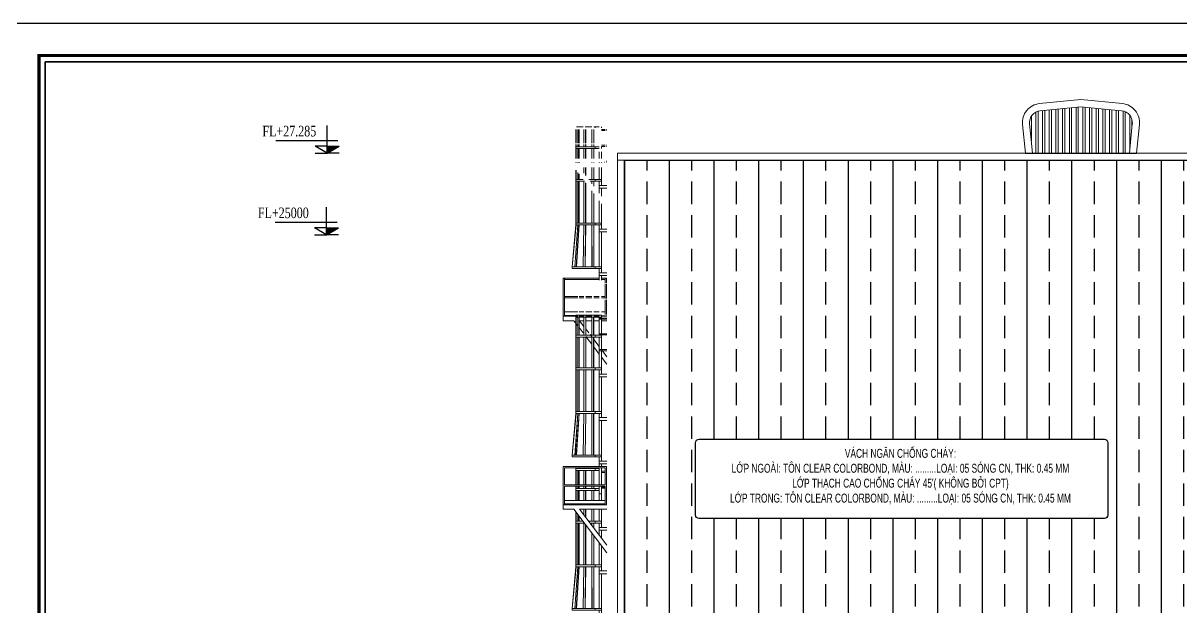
# Model space of a CAD drawing. Header units: inches. Extents: x 315041 to 662841, y -45540 to -35018.
# Drawn here: x 332585.6 to 332909.1, y -35795.4 to -35632.2 of the extents above; entities that cross this region are included whole.
import ezdxf

# ---------------------------------------------------------------- set-up
doc = ezdxf.new("R2010")
doc.units = ezdxf.units.IN
doc.header["$MEASUREMENT"] = 0
for name, color, linetype in [('2', 2, 'Continuous'), ('250', 250, 'Continuous'), ('3', 3, 'Continuous'), ('7', 7, 'Continuous'), ('AZNB-BN-TL-A- X- POWDER SECTION 1 2 3$0$TL-Roof', 60, 'Continuous'), ('BAO KHUNG', 31, 'Continuous'), ('ROOFING', 4, 'Continuous')]:
    doc.layers.add(name, color=color, linetype=linetype)
doc.layers.add('AZNB-BN-TL-A- X- POWDER SECTION 1 2 3$0$Q-SPCQ', color=91, linetype='Continuous', lineweight=9)
doc.styles.add('ST1H', font='vnshxh.shx', dxfattribs={"width": 0.7})
doc.styles.add('vntimeh.shx', font='vntimeh.shx', dxfattribs={"width": 0.8, "bigfont": 'bigfont.shx'})
pattern_1 = [(90, (355246.7234, -24133.3023), (-1.875, 0), []), (90, (355247.3484, -24132.6773), (-1.875, 0), [])]

# ---------------------------------------------------------------- blocks, each defined once
blk = doc.blocks.new('A$C75D82031')
at = {"layer": '2', "color": 157, "linetype": 'Continuous'}
blk.add_lwpolyline([(0, 420), (594, 420), (594, 0), (0, 0)], close=True, dxfattribs=at)
at = {"layer": '7', "color": 147, "linetype": 'Continuous'}
blk.add_lwpolyline([(12.33, 57.61), (581.67, 57.61), (581.67, 409.19), (12.33, 409.19)], close=True, dxfattribs=at)
at = {"layer": 'BAO KHUNG', "color": 167, "linetype": 'Continuous', "const_width": 0.871}
blk.add_lwpolyline([(10.59, 9.07), (583.41, 9.07), (583.41, 410.93), (10.59, 410.93)], close=True, dxfattribs=at)
blk = doc.blocks.new('AZNB-BN-TL-A- X- POWDER SECTION 1 2 3$0$Ladder-Precision_Ladders-Fixed_Ladder_With_Cage_and_Rest_Platform - Fixed Ladder With Cage_ Walk-Thru _ Rest Platform-3367828-Section 59')
at = {"layer": 'AZNB-BN-TL-A- X- POWDER SECTION 1 2 3$0$Q-SPCQ', "color": 8}
for p, q in [((107577, 18485), (107577, 18434)), ((107640, 18485), (107750, 18485)), ((107750, 18485), (108287, 18485)), ((107750, 18434), (107750, 18485)), ((108289, 18434), (108289, 18485)), ((107431, 18409), (107425, 18409)), ((107425, 18377), (107431, 18377)), ((107578, 18409), (107469, 18409)), ((107469, 18377), (107578, 18377)), ((107750, 18434), (107640, 18434)), ((107790, 18434), (107750, 18434)), ((107790, 18434), (107809, 18434)), ((107790, 18434), (107790, 18028)), ((107810, 18434), (107809, 18434)), ((107811, 18434), (107839, 18434)), ((107839, 18028), (107839, 18434)), ((108016, 18434), (107839, 18434)), ((107841, 18434), (107841, 18028)), ((107847, 18028), (107847, 18434)), ((108013, 18434), (108013, 18028)), ((108014, 18028), (108014, 18434)), ((108016, 18434), (108064, 18434)), ((108016, 18434), (108016, 18028)), ((108064, 18028), (108064, 18434)), ((108207, 18434), (108064, 18434)), ((108197, 18434), (108197, 18028)), ((108201, 18028), (108201, 18434)), ((108206, 18434), (108219, 18434)), ((108206, 18434), (108206, 18028)), ((108219, 18434), (108236, 18434)), ((108236, 18028), (108236, 18434)), ((108287, 18434), (108237, 18434)), ((108281, 18434), (108281, 18028)), ((108282, 18028), (108282, 18434)), ((108288, 18434), (108289, 18434)), ((108288, 18434), (108288, 18028)), ((108289, 18028), (108289, 18434)), ((107431, 17967), (107425, 17967)), ((107425, 17936), (107431, 17936)), ((107578, 17967), (107469, 17967)), ((107469, 17936), (107578, 17936)), ((107577, 17926), (107577, 17875)), ((107640, 17926), (107750, 17926)), ((107750, 17875), (107640, 17875)), ((107750, 17926), (107790, 17926)), ((107750, 17875), (107750, 17926)), ((107790, 17875), (107750, 17875)), ((107790, 17990), (107790, 17926)), ((107809, 17926), (107790, 17926)), ((107790, 17875), (107809, 17875)), ((107790, 17875), (107790, 17596)), ((107809, 17926), (107810, 17926)), ((107810, 17875), (107809, 17875)), ((107839, 17926), (107811, 17926)), ((107811, 17875), (107839, 17875)), ((107839, 17926), (107839, 17990)), ((107839, 17926), (108016, 17926)), ((107839, 17596), (107839, 17875)), ((108016, 17875), (107839, 17875)), ((107841, 17990), (107841, 17926)), ((107841, 17875), (107841, 17596)), ((107847, 17926), (107847, 17990)), ((107847, 17596), (107847, 17875)), ((108013, 17990), (108013, 17926)), ((108013, 17875), (108013, 17596)), ((108014, 17926), (108014, 17990)), ((108014, 17596), (108014, 17875)), ((108016, 17990), (108016, 17926)), ((108064, 17926), (108016, 17926)), ((108016, 17875), (108064, 17875)), ((108016, 17875), (108016, 17596)), ((108064, 17926), (108064, 17990)), ((108064, 17926), (108207, 17926)), ((108064, 17596), (108064, 17875)), ((108207, 17875), (108064, 17875)), ((108197, 17990), (108197, 17926)), ((108197, 17875), (108197, 17596)), ((108201, 17926), (108201, 17990)), ((108201, 17596), (108201, 17875)), ((108206, 17990), (108206, 17926)), ((108219, 17926), (108206, 17926)), ((108206, 17875), (108219, 17875)), ((108206, 17875), (108206, 17596)), ((108236, 17926), (108219, 17926)), ((108219, 17875), (108236, 17875)), ((108236, 17926), (108236, 17990)), ((108236, 17596), (108236, 17875)), ((108237, 17926), (108287, 17926)), ((108287, 17875), (108237, 17875)), ((108281, 17990), (108281, 17926)), ((108281, 17875), (108281, 17596)), ((108282, 17926), (108282, 17990)), ((108282, 17596), (108282, 17875)), ((108288, 17990), (108288, 17926)), ((108289, 17926), (108288, 17926)), ((108288, 17875), (108289, 17875)), ((108288, 17875), (108288, 17596)), ((108289, 17926), (108289, 17990)), ((108289, 17875), (108289, 17926)), ((108289, 17596), (108289, 17875)), ((107431, 17526), (107425, 17526)), ((107425, 17494), (107431, 17494)), ((107488, 17494), (107495, 17494)), ((107552, 17494), (107559, 17494)), ((107578, 17781), (107578, 17596)), ((107578, 17490), (107578, 17476)), ((107616, 17494), (107624, 17494)), ((107640, 17781), (107640, 17596)), ((107640, 17490), (107640, 17476)), ((107790, 17490), (107790, 17476)), ((107839, 17476), (107839, 17490)), ((107841, 17490), (107841, 17476)), ((107847, 17476), (107847, 17490)), ((108197, 17495), (108197, 17476)), ((108201, 17476), (108201, 17495)), ((108236, 17476), (108236, 17490)), ((108281, 17490), (108281, 17476)), ((108282, 17476), (108282, 17490)), ((108288, 17490), (108288, 17476)), ((108289, 17476), (108289, 17490)), ((107578, 17349), (107578, 17012)), ((107640, 17349), (107640, 17012)), ((107790, 17349), (107790, 17012)), ((107839, 17012), (107839, 17349)), ((107841, 17349), (107841, 17012)), ((107847, 17012), (107847, 17349)), ((108013, 17349), (108013, 17122)), ((108014, 17123), (108014, 17349)), ((108016, 17349), (108016, 17125)), ((108064, 17189), (108064, 17349)), ((108197, 17154), (108197, 17012)), ((108201, 17012), (108201, 17160)), ((108206, 17167), (108206, 17012)), ((108236, 17012), (108236, 17206)), ((108281, 17266), (108281, 17012)), ((108282, 17012), (108282, 17267)), ((108288, 17276), (108288, 17012)), ((108289, 17012), (108289, 17276)), ((107425, 16842), (107640, 16842)), ((107577, 17012), (107750, 17012)), ((107577, 17012), (107577, 16961)), ((107750, 16961), (107577, 16961)), ((107578, 16961), (107578, 16842)), ((107640, 16961), (107640, 16842)), ((107640, 16766), (107640, 16842)), ((107750, 17012), (107790, 17012)), ((107750, 17012), (107750, 16961)), ((107790, 16961), (107750, 16961)), ((107809, 17012), (107790, 17012)), ((107790, 16961), (107809, 16961)), ((107790, 16961), (107790, 16826)), ((107809, 17012), (107810, 17012)), ((107810, 16961), (107809, 16961)), ((107839, 17012), (107811, 17012)), ((107811, 16961), (107839, 16961)), ((107839, 17012), (107930, 17012)), ((107839, 16891), (107839, 16961)), ((107892, 16961), (107839, 16961)), ((107841, 16961), (107841, 16893)), ((107847, 16902), (107847, 16961)), ((108013, 16911), (108013, 15792)), ((108014, 15792), (108014, 16912)), ((108016, 16914), (108016, 15792)), ((108051, 16961), (108064, 16961)), ((108064, 15792), (108064, 16961)), ((108207, 16961), (108064, 16961)), ((108090, 17012), (108207, 17012)), ((108197, 16961), (108197, 15792)), ((108201, 15792), (108201, 16961)), ((108219, 17012), (108206, 17012)), ((108206, 16961), (108219, 16961)), ((108206, 16961), (108206, 15792)), ((108236, 17012), (108219, 17012)), ((108219, 16961), (108236, 16961)), ((108236, 15792), (108236, 16961)), ((108237, 17012), (108287, 17012)), ((108287, 16961), (108237, 16961)), ((108281, 16961), (108281, 15792)), ((108282, 15792), (108282, 16961)), ((108289, 17012), (108288, 17012)), ((108288, 16961), (108289, 16961)), ((108288, 16961), (108288, 15792)), ((108289, 16961), (108289, 17012)), ((108289, 15792), (108289, 16961)), ((107640, 16766), (107425, 16766)), ((107578, 16766), (107578, 16544)), ((107640, 16766), (107640, 16627)), ((107790, 16615), (107790, 15792)), ((107839, 15792), (107839, 16680)), ((107841, 16682), (107841, 15792)), ((107847, 15792), (107847, 16691)), ((107578, 16333), (107578, 15792)), ((107640, 16416), (107640, 15792)), ((107425, 15623), (107640, 15623)), ((107640, 15546), (107425, 15546)), ((107577, 15792), (107750, 15792)), ((107577, 15792), (107577, 15742)), ((107750, 15742), (107577, 15742)), ((107578, 15742), (107578, 15623)), ((107578, 15546), (107578, 14573)), ((107640, 15742), (107640, 15623)), ((107640, 15546), (107640, 15623)), ((107640, 15546), (107640, 14573)), ((107750, 15792), (107790, 15792)), ((107750, 15792), (107750, 15742)), ((107790, 15742), (107750, 15742)), ((107790, 15742), (107788, 14573)), ((107809, 15792), (107790, 15792)), ((107790, 15742), (107809, 15742)), ((107809, 15792), (107810, 15792)), ((107810, 15742), (107809, 15742)), ((107839, 15792), (107811, 15792)), ((107811, 15742), (107839, 15742)), ((107839, 15742), (107834, 14573)), ((107841, 15742), (107836, 14573)), ((107839, 15792), (108016, 15792)), ((108016, 15742), (107839, 15742)), ((107847, 15742), (107843, 14573)), ((108013, 15742), (108028, 14771)), ((108031, 14573), (108014, 15742)), ((108064, 15792), (108016, 15792)), ((108016, 15742), (108064, 15742)), ((108016, 15742), (108033, 14573)), ((108064, 15792), (108207, 15792)), ((108064, 15742), (108088, 14573)), ((108207, 15742), (108064, 15742)), ((108197, 15742), (108274, 14573)), ((108274, 14573), (108201, 15742)), ((108219, 15792), (108206, 15792)), ((108206, 15742), (108218, 15742)), ((108206, 15742), (108279, 14573)), ((108219, 15742), (108218, 15742)), ((108236, 15792), (108219, 15792)), ((108219, 15742), (108236, 15742)), ((108236, 15742), (108316, 14573)), ((108237, 15792), (108287, 15792)), ((108287, 15742), (108237, 15742)), ((108281, 15742), (108389, 14573)), ((108282, 15742), (108389, 14573)), ((108289, 15792), (108288, 15792)), ((108288, 15742), (108289, 15742)), ((108396, 14573), (108288, 15742)), ((108289, 15742), (108289, 15792)), ((108289, 15742), (108396, 14573)), ((107577, 14573), (107749, 14573)), ((107577, 14573), (107577, 14522)), ((107749, 14573), (107787, 14573)), ((107749, 14522), (107749, 14573)), ((107810, 14573), (107788, 14573)), ((107834, 14573), (107811, 14573)), ((107834, 14573), (108033, 14573)), ((108088, 14573), (108033, 14573)), ((108088, 14573), (108280, 14573)), ((108316, 14573), (108279, 14573)), ((108317, 14573), (108395, 14573)), ((108396, 14573), (108396, 14573)), ((108396, 14522), (108396, 14573)), ((107425, 14403), (107640, 14403)), ((107640, 14327), (107425, 14327)), ((107431, 14256), (107469, 14256)), ((107431, 14256), (107431, 14122)), ((107469, 14256), (107578, 14256)), ((107469, 14256), (107469, 14122)), ((107749, 14522), (107577, 14522)), ((107578, 14522), (107578, 14403)), ((107578, 14327), (107578, 14198)), ((107640, 14522), (107640, 14403)), ((107640, 14327), (107640, 14403)), ((107640, 14327), (107640, 14198)), ((107640, 14256), (108606, 14256)), ((108395, 14522), (107749, 14522)), ((108606, 14256), (108644, 14256)), ((108606, 14256), (108606, 13189)), ((108644, 14256), (108644, 13189)), ((107431, 14091), (107431, 13681)), ((107469, 14218), (107578, 14218)), ((107469, 14091), (107469, 13681)), ((107640, 14218), (108606, 14218)), ((107431, 13649), (107431, 13240)), ((107578, 13742), (107469, 13742)), ((107469, 13704), (107578, 13704)), ((107469, 13649), (107469, 13240)), ((107790, 13742), (107640, 13742)), ((107640, 13704), (107790, 13704)), ((108013, 13742), (107847, 13742)), ((107847, 13704), (108013, 13704)), ((108197, 13742), (108064, 13742)), ((108064, 13704), (108197, 13704)), ((108281, 13742), (108236, 13742)), ((108236, 13704), (108281, 13704)), ((108606, 13742), (108289, 13742)), ((108289, 13704), (108606, 13704)), ((107578, 13310), (107469, 13310)), ((107790, 13310), (107640, 13310)), ((108013, 13310), (107847, 13310)), ((108197, 13310), (108064, 13310)), ((108281, 13310), (108236, 13310)), ((108606, 13310), (108289, 13310)), ((107578, 13189), (107425, 13189)), ((107425, 13062), (107578, 13062)), ((107431, 13208), (107431, 13189)), ((107469, 13189), (107431, 13189)), ((107469, 13208), (107469, 13189)), ((107469, 13204), (107479, 13204)), ((107479, 13204), (107479, 13189)), ((107488, 13189), (107488, 13208)), ((107495, 13208), (107495, 13189)), ((107495, 13189), (107505, 13189)), ((107505, 13189), (107505, 13204)), ((107505, 13204), (107543, 13204)), ((107543, 13204), (107543, 13189)), ((107543, 13189), (107552, 13189)), ((107552, 13189), (107552, 13208)), ((107559, 13208), (107559, 13189)), ((107559, 13189), (107569, 13189)), ((107569, 13189), (107569, 13204)), ((107569, 13204), (107578, 13204)), ((107681, 13208), (107640, 13208)), ((107640, 13204), (107671, 13204)), ((107790, 13189), (107640, 13189)), ((107640, 13062), (107790, 13062)), ((107671, 13204), (107671, 13189)), ((107671, 13189), (107681, 13189)), ((107681, 13189), (107681, 13208)), ((107681, 13208), (107688, 13208)), ((107745, 13208), (107688, 13208)), ((107688, 13208), (107688, 13189)), ((107688, 13189), (107697, 13189)), ((107697, 13189), (107697, 13204)), ((107697, 13204), (107735, 13204)), ((107735, 13204), (107735, 13189)), ((107735, 13189), (107745, 13189)), ((107745, 13189), (107745, 13208)), ((107745, 13208), (107752, 13208)), ((107790, 13208), (107752, 13208)), ((107752, 13208), (107752, 13189)), ((107752, 13189), (107761, 13189)), ((107761, 13189), (107761, 13204)), ((107761, 13204), (107790, 13204)), ((107873, 13208), (107847, 13208)), ((107847, 13204), (107864, 13204)), ((108013, 13189), (107847, 13189)), ((107847, 13062), (108013, 13062)), ((107864, 13204), (107864, 13189)), ((107864, 13189), (107873, 13189)), ((107873, 13189), (107873, 13208)), ((107873, 13208), (107880, 13208)), ((107937, 13208), (107880, 13208)), ((107880, 13208), (107880, 13189)), ((107880, 13189), (107890, 13189)), ((107890, 13189), (107890, 13204)), ((107890, 13204), (107928, 13204)), ((107928, 13204), (107928, 13189)), ((107928, 13189), (107937, 13189)), ((107937, 13189), (107937, 13208)), ((107937, 13208), (107945, 13208)), ((108002, 13208), (107945, 13208)), ((107945, 13208), (107945, 13189)), ((107945, 13189), (107954, 13189)), ((107954, 13189), (107954, 13204)), ((107954, 13204), (107992, 13204)), ((107992, 13204), (107992, 13189)), ((107992, 13189), (108002, 13189)), ((108002, 13189), (108002, 13208)), ((108002, 13208), (108009, 13208)), ((108013, 13208), (108009, 13208)), ((108009, 13208), (108009, 13189)), ((108009, 13189), (108013, 13189)), ((108066, 13208), (108064, 13208)), ((108197, 13189), (108064, 13189)), ((108064, 13189), (108066, 13189)), ((108064, 13062), (108184, 13062)), ((108184, 13062), (108064, 12903)), ((108066, 13189), (108066, 13208)), ((108066, 13208), (108073, 13208)), ((108130, 13208), (108073, 13208)), ((108073, 13208), (108073, 13189)), ((108073, 13189), (108082, 13189)), ((108082, 13189), (108082, 13204)), ((108082, 13204), (108121, 13204)), ((108121, 13204), (108121, 13189)), ((108121, 13189), (108130, 13189)), ((108130, 13189), (108130, 13208)), ((108130, 13208), (108137, 13208)), ((108194, 13208), (108137, 13208)), ((108137, 13208), (108137, 13189)), ((108137, 13189), (108147, 13189)), ((108147, 13189), (108147, 13204)), ((108147, 13204), (108185, 13204)), ((108185, 13204), (108185, 13189)), ((108185, 13189), (108194, 13189)), ((108194, 13189), (108194, 13208)), ((108194, 13208), (108197, 13208)), ((108259, 13208), (108236, 13208)), ((108236, 13204), (108249, 13204)), ((108281, 13189), (108236, 13189)), ((108236, 12919), (108281, 12979)), ((108249, 13204), (108249, 13189)), ((108249, 13189), (108259, 13189)), ((108259, 13189), (108259, 13208)), ((108259, 13208), (108266, 13208)), ((108281, 13208), (108266, 13208)), ((108266, 13208), (108266, 13189)), ((108266, 13189), (108275, 13189)), ((108275, 13189), (108275, 13204)), ((108275, 13204), (108281, 13204)), ((108323, 13208), (108289, 13208)), ((108289, 13204), (108313, 13204)), ((108644, 13189), (108289, 13189)), ((108289, 12990), (108343, 13062)), ((108313, 13204), (108313, 13189)), ((108313, 13189), (108323, 13189)), ((108323, 13189), (108323, 13208)), ((108323, 13208), (108330, 13208)), ((108387, 13208), (108330, 13208)), ((108330, 13208), (108330, 13189)), ((108330, 13189), (108339, 13189)), ((108339, 13189), (108339, 13204)), ((108339, 13204), (108377, 13204)), ((108343, 13062), (108644, 13062)), ((108377, 13204), (108377, 13189)), ((108377, 13189), (108387, 13189)), ((108387, 13189), (108387, 13208)), ((108387, 13208), (108394, 13208)), ((108451, 13208), (108394, 13208)), ((108394, 13208), (108394, 13189)), ((108394, 13189), (108403, 13189)), ((108403, 13189), (108403, 13204)), ((108403, 13204), (108442, 13204)), ((108442, 13204), (108442, 13189)), ((108442, 13189), (108451, 13189)), ((108451, 13189), (108451, 13208)), ((108451, 13208), (108458, 13208)), ((108515, 13208), (108458, 13208)), ((108458, 13208), (108458, 13189)), ((108458, 13189), (108468, 13189)), ((108468, 13189), (108468, 13204)), ((108468, 13204), (108506, 13204)), ((108506, 13204), (108506, 13189)), ((108506, 13189), (108515, 13189)), ((108515, 13189), (108515, 13208)), ((108515, 13208), (108522, 13208)), ((108580, 13208), (108522, 13208)), ((108522, 13208), (108522, 13189)), ((108522, 13189), (108532, 13189)), ((108532, 13189), (108532, 13204)), ((108532, 13204), (108570, 13204)), ((108570, 13204), (108570, 13189)), ((108570, 13189), (108580, 13189)), ((108580, 13189), (108580, 13208)), ((108580, 13208), (108587, 13208)), ((108606, 13208), (108587, 13208)), ((108587, 13208), (108587, 13189)), ((108596, 13189), (108596, 13204)), ((108596, 13204), (108606, 13204)), ((108644, 13189), (108606, 13189)), ((108644, 13062), (108644, 13189)), ((107892, 12674), (107847, 12615)), ((107847, 12404), (108013, 12624)), ((108013, 12835), (107930, 12725)), ((108089, 12725), (108197, 12868)), ((107790, 12540), (107640, 12341)), ((107640, 12130), (107790, 12329)), ((107578, 12258), (107425, 12054)), ((107425, 11843), (107578, 12047))]:
    blk.add_line(p, q, dxfattribs=at)
blk = doc.blocks.new('AZNB-BN-TL-A- X- POWDER SECTION 1 2 3$0$Ladder-Precision_Ladders-Fixed_Ladder_With_Cage_and_Rest_Platform - Fixed Ladder With Cage_ Walk-Thru _ Rest Platform-3366971-Section 59')
at = {"layer": 'AZNB-BN-TL-A- X- POWDER SECTION 1 2 3$0$Q-SPCQ', "color": 8}
for p, q in [((107640, 14122), (107425, 14122)), ((107425, 14091), (107640, 14091)), ((107577, 14198), (107750, 14198)), ((107577, 14148), (107577, 14198)), ((107750, 14148), (107577, 14148)), ((107578, 14122), (107578, 14148)), ((107578, 13681), (107578, 14091)), ((107640, 14122), (107640, 14148)), ((107640, 14091), (107640, 14122)), ((107640, 13681), (107640, 14091)), ((107750, 14198), (108287, 14198)), ((107750, 14148), (107750, 14198)), ((107796, 14148), (107750, 14148)), ((107790, 13640), (107790, 14148)), ((107792, 14148), (107792, 13640)), ((107797, 14148), (107808, 14148)), ((107797, 14148), (107797, 13640)), ((107813, 14148), (107808, 14148)), ((107813, 14148), (107846, 14148)), ((107846, 13640), (107846, 14148)), ((108016, 14148), (107846, 14148)), ((107847, 14148), (107847, 13640)), ((108013, 13640), (108013, 14148)), ((108015, 14148), (108064, 14148)), ((108015, 14148), (108015, 13640)), ((108064, 14148), (108064, 13640)), ((108064, 13640), (108064, 14148)), ((108202, 14148), (108064, 14148)), ((108197, 13640), (108197, 14148)), ((108201, 14148), (108202, 14148)), ((108202, 14148), (108218, 14148)), ((108202, 14148), (108202, 13640)), ((108219, 14148), (108218, 14148)), ((108219, 14148), (108232, 14148)), ((108232, 13640), (108232, 14148)), ((108287, 14148), (108233, 14148)), ((108236, 14148), (108236, 13640)), ((108281, 13640), (108281, 14148)), ((108287, 14148), (108289, 14148)), ((108287, 14148), (108287, 13640)), ((108289, 14148), (108289, 14198)), ((108289, 13640), (108289, 14148)), ((107640, 13681), (107425, 13681)), ((107425, 13649), (107640, 13649)), ((107577, 13640), (107750, 13640)), ((107577, 13589), (107577, 13640)), ((107750, 13589), (107577, 13589)), ((107578, 13640), (107578, 13649)), ((107578, 13240), (107578, 13589)), ((107640, 13649), (107640, 13681)), ((107640, 13640), (107640, 13649)), ((107640, 13240), (107640, 13589)), ((107750, 13640), (107796, 13640)), ((107750, 13589), (107750, 13640)), ((107796, 13589), (107750, 13589)), ((107790, 12725), (107790, 13589)), ((107792, 13589), (107792, 12725)), ((107808, 13640), (107797, 13640)), ((107797, 13589), (107808, 13589)), ((107797, 13589), (107797, 12725)), ((107808, 13640), (107813, 13640)), ((107813, 13589), (107808, 13589)), ((107846, 13640), (107813, 13640)), ((107813, 13589), (107846, 13589)), ((107846, 13640), (108016, 13640)), ((107846, 12725), (107846, 13589)), ((108016, 13589), (107846, 13589)), ((107847, 13589), (107847, 12725)), ((108013, 12725), (108013, 13589)), ((108064, 13640), (108015, 13640)), ((108015, 13589), (108064, 13589)), ((108015, 13589), (108015, 12725)), ((108064, 13640), (108202, 13640)), ((108064, 13589), (108064, 12725)), ((108064, 12725), (108064, 13589)), ((108202, 13589), (108064, 13589)), ((108197, 12725), (108197, 13589)), ((108202, 13640), (108201, 13640)), ((108201, 13589), (108202, 13589)), ((108218, 13640), (108202, 13640)), ((108202, 13589), (108218, 13589)), ((108202, 13589), (108202, 12725)), ((108218, 13640), (108219, 13640)), ((108219, 13589), (108218, 13589)), ((108232, 13640), (108219, 13640)), ((108219, 13589), (108232, 13589)), ((108232, 12725), (108232, 13589)), ((108233, 13640), (108287, 13640)), ((108287, 13589), (108233, 13589)), ((108236, 13589), (108236, 12725)), ((108281, 12725), (108281, 13589)), ((108289, 13640), (108287, 13640)), ((108287, 13589), (108289, 13589)), ((108287, 13589), (108287, 12725)), ((108289, 13589), (108289, 13640)), ((108289, 12725), (108289, 13589)), ((107640, 13240), (107425, 13240)), ((107425, 13208), (107640, 13208)), ((107578, 12725), (107578, 13208)), ((107640, 13208), (107640, 13240)), ((107640, 12725), (107640, 13208)), ((107577, 12725), (107750, 12725)), ((107577, 12674), (107577, 12725)), ((107750, 12674), (107577, 12674)), ((107578, 12555), (107578, 12674)), ((107640, 12555), (107640, 12674)), ((107750, 12725), (107796, 12725)), ((107750, 12674), (107750, 12725)), ((107796, 12674), (107750, 12674)), ((107790, 11506), (107790, 12674)), ((107792, 12674), (107792, 11506)), ((107808, 12725), (107797, 12725)), ((107797, 12674), (107808, 12674)), ((107797, 12674), (107797, 11506)), ((107808, 12725), (107813, 12725)), ((107813, 12674), (107808, 12674)), ((107846, 12725), (107813, 12725)), ((107813, 12674), (107846, 12674)), ((107846, 12725), (108016, 12725)), ((107846, 11506), (107846, 12674)), ((108016, 12674), (107846, 12674)), ((107847, 12674), (107847, 11506)), ((108013, 11506), (108013, 12674)), ((108064, 12725), (108015, 12725)), ((108015, 12674), (108064, 12674)), ((108015, 12674), (108015, 11506)), ((108064, 12725), (108202, 12725)), ((108064, 12674), (108064, 11506)), ((108064, 11506), (108064, 12674)), ((108202, 12674), (108064, 12674)), ((108197, 11506), (108197, 12674)), ((108202, 12725), (108201, 12725)), ((108201, 12674), (108202, 12674)), ((108218, 12725), (108202, 12725)), ((108202, 12674), (108218, 12674)), ((108202, 12674), (108202, 11506)), ((108218, 12725), (108219, 12725)), ((108219, 12674), (108218, 12674)), ((108232, 12725), (108219, 12725)), ((108219, 12674), (108232, 12674)), ((108232, 11506), (108232, 12674)), ((108233, 12725), (108287, 12725)), ((108287, 12674), (108233, 12674)), ((108236, 12674), (108236, 11506)), ((108281, 11506), (108281, 12674)), ((108289, 12725), (108287, 12725)), ((108287, 12674), (108289, 12674)), ((108287, 12674), (108287, 11506)), ((108289, 12674), (108289, 12725)), ((108289, 11506), (108289, 12674)), ((107425, 12555), (107640, 12555)), ((107640, 12479), (107425, 12479)), ((107578, 11506), (107578, 12479)), ((107640, 12479), (107640, 12555)), ((107640, 11506), (107640, 12479)), ((107425, 11336), (107640, 11336)), ((107577, 11506), (107750, 11506)), ((107577, 11455), (107577, 11506)), ((107750, 11455), (107577, 11455)), ((107578, 11336), (107578, 11455)), ((107640, 11336), (107640, 11455)), ((107640, 11260), (107640, 11336)), ((107750, 11506), (107796, 11506)), ((107750, 11455), (107750, 11506)), ((107796, 11455), (107750, 11455)), ((107788, 10287), (107790, 11455)), ((107792, 11455), (107790, 10287)), ((107794, 10287), (107797, 11455)), ((107808, 11506), (107797, 11506)), ((107797, 11455), (107804, 11455)), ((107813, 11455), (107804, 11455)), ((107808, 11506), (107813, 11506)), ((107846, 11506), (107813, 11506)), ((107813, 11455), (107846, 11455)), ((107841, 10287), (107846, 11455)), ((107843, 10287), (107847, 11455)), ((107846, 11506), (108016, 11506)), ((108016, 11455), (107846, 11455)), ((108031, 10287), (108013, 11455)), ((108064, 11506), (108015, 11506)), ((108034, 10287), (108015, 11455)), ((108015, 11455), (108064, 11455)), ((108064, 11506), (108202, 11506)), ((108088, 10287), (108064, 11455)), ((108064, 11455), (108087, 10287)), ((108202, 11455), (108064, 11455)), ((108274, 10287), (108197, 11455)), ((108202, 11506), (108201, 11506)), ((108201, 11455), (108202, 11455)), ((108218, 11506), (108202, 11506)), ((108202, 11455), (108218, 11455)), ((108279, 10287), (108202, 11455)), ((108218, 11506), (108219, 11506)), ((108219, 11455), (108218, 11455)), ((108232, 11506), (108219, 11506)), ((108219, 11455), (108232, 11455)), ((108232, 11455), (108313, 10287)), ((108233, 11506), (108287, 11506)), ((108287, 11455), (108233, 11455)), ((108316, 10287), (108236, 11455)), ((108389, 10287), (108281, 11455)), ((108289, 11506), (108287, 11506)), ((108287, 11455), (108289, 11455)), ((108395, 10287), (108287, 11455)), ((108289, 11455), (108289, 11506)), ((108289, 11455), (108396, 10287)), ((107640, 11260), (107425, 11260)), ((107578, 10287), (107578, 11260)), ((107640, 10287), (107640, 11260)), ((108029, 10433), (108031, 10287)), ((107425, 10117), (107640, 10117)), ((107640, 10041), (107425, 10041)), ((107577, 10287), (107749, 10287)), ((107577, 10236), (107577, 10287)), ((107749, 10236), (107577, 10236)), ((107578, 10117), (107578, 10236)), ((107578, 9970), (107578, 10041)), ((107640, 10117), (107640, 10236)), ((107640, 10041), (107640, 10117)), ((107640, 9970), (107640, 10041)), ((107749, 10287), (107794, 10287)), ((107749, 10236), (107749, 10287)), ((108395, 10236), (107749, 10236)), ((107807, 10287), (107794, 10287)), ((107807, 10287), (107812, 10287)), ((107841, 10287), (107812, 10287)), ((107840, 10287), (108034, 10287)), ((108087, 10287), (108034, 10287)), ((108087, 10287), (108280, 10287)), ((108313, 10287), (108279, 10287)), ((108314, 10287), (108395, 10287)), ((108396, 10287), (108395, 10287)), ((108396, 10236), (108396, 10287)), ((107431, 9970), (108644, 9970)), ((107431, 9970), (107431, 8903)), ((107469, 9932), (108606, 9932)), ((107469, 9456), (107469, 9932)), ((107578, 9456), (107578, 9932)), ((107640, 9456), (107640, 9932)), ((108606, 9456), (108606, 9932)), ((108644, 9970), (108644, 8903)), ((108606, 9456), (107469, 9456)), ((107469, 9417), (108606, 9417)), ((107469, 8903), (107469, 9417)), ((107578, 9208), (107578, 9417)), ((107640, 9208), (107640, 9417)), ((108606, 8903), (108606, 9417)), ((107640, 9208), (107578, 9208)), ((108644, 8903), (107425, 8903)), ((107425, 8776), (108184, 8776)), ((108184, 8776), (107425, 7768)), ((107425, 7557), (108343, 8776)), ((107469, 8903), (107431, 8903)), ((108606, 9024), (107469, 9024)), ((107469, 8922), (107495, 8922)), ((107469, 8917), (107479, 8917)), ((107479, 8917), (107479, 8903)), ((107488, 8903), (107488, 8922)), ((107552, 8922), (107495, 8922)), ((107495, 8922), (107495, 8903)), ((107495, 8903), (107505, 8903)), ((107505, 8903), (107505, 8917)), ((107505, 8917), (107543, 8917)), ((107543, 8917), (107543, 8903)), ((107543, 8903), (107552, 8903)), ((107552, 8903), (107552, 8922)), ((107552, 8922), (107559, 8922)), ((107616, 8922), (107559, 8922)), ((107559, 8922), (107559, 8903)), ((107559, 8903), (107569, 8903)), ((107569, 8903), (107569, 8917)), ((107569, 8917), (107607, 8917)), ((107607, 8917), (107607, 8903)), ((107607, 8903), (107616, 8903)), ((107616, 8903), (107616, 8922)), ((107616, 8922), (107624, 8922)), ((107681, 8922), (107624, 8922)), ((107624, 8922), (107624, 8903)), ((107624, 8903), (107633, 8903)), ((107633, 8903), (107633, 8917)), ((107633, 8917), (107671, 8917)), ((107671, 8917), (107671, 8903)), ((107671, 8903), (107681, 8903)), ((107681, 8903), (107681, 8922)), ((107681, 8922), (107688, 8922)), ((107745, 8922), (107688, 8922)), ((107688, 8922), (107688, 8903)), ((107688, 8903), (107697, 8903)), ((107697, 8903), (107697, 8917)), ((107697, 8917), (107735, 8917)), ((107735, 8917), (107735, 8903)), ((107735, 8903), (107745, 8903)), ((107745, 8903), (107745, 8922)), ((107745, 8922), (107752, 8922)), ((107809, 8922), (107752, 8922)), ((107752, 8922), (107752, 8903)), ((107752, 8903), (107761, 8903)), ((107761, 8903), (107761, 8917)), ((107761, 8917), (107800, 8917)), ((107800, 8917), (107800, 8903)), ((107800, 8903), (107809, 8903)), ((107809, 8903), (107809, 8922)), ((107809, 8922), (107816, 8922)), ((107873, 8922), (107816, 8922)), ((107816, 8922), (107816, 8903)), ((107816, 8903), (107826, 8903)), ((107826, 8903), (107826, 8917)), ((107826, 8917), (107864, 8917)), ((107864, 8917), (107864, 8903)), ((107864, 8903), (107873, 8903)), ((107873, 8903), (107873, 8922)), ((107873, 8922), (107880, 8922)), ((107937, 8922), (107880, 8922)), ((107880, 8922), (107880, 8903)), ((107880, 8903), (107890, 8903)), ((107890, 8903), (107890, 8917)), ((107890, 8917), (107928, 8917)), ((107928, 8917), (107928, 8903)), ((107928, 8903), (107937, 8903)), ((107937, 8903), (107937, 8922)), ((107937, 8922), (107945, 8922)), ((108002, 8922), (107945, 8922)), ((107945, 8922), (107945, 8903)), ((107945, 8903), (107954, 8903)), ((107954, 8903), (107954, 8917)), ((107954, 8917), (107992, 8917)), ((107992, 8917), (107992, 8903)), ((107992, 8903), (108002, 8903)), ((108002, 8903), (108002, 8922)), ((108002, 8922), (108009, 8922)), ((108066, 8922), (108009, 8922)), ((108009, 8922), (108009, 8903)), ((108009, 8903), (108018, 8903)), ((108018, 8903), (108018, 8917)), ((108018, 8917), (108056, 8917)), ((108056, 8917), (108056, 8903)), ((108056, 8903), (108066, 8903)), ((108066, 8903), (108066, 8922)), ((108066, 8922), (108073, 8922)), ((108130, 8922), (108073, 8922)), ((108073, 8922), (108073, 8903)), ((108073, 8903), (108082, 8903)), ((108082, 8903), (108082, 8917)), ((108082, 8917), (108121, 8917)), ((108121, 8917), (108121, 8903)), ((108121, 8903), (108130, 8903)), ((108130, 8903), (108130, 8922)), ((108130, 8922), (108137, 8922)), ((108194, 8922), (108137, 8922)), ((108137, 8922), (108137, 8903)), ((108137, 8903), (108147, 8903)), ((108147, 8903), (108147, 8917)), ((108147, 8917), (108185, 8917)), ((108185, 8917), (108185, 8903)), ((108185, 8903), (108194, 8903)), ((108194, 8903), (108194, 8922)), ((108194, 8922), (108201, 8922)), ((108259, 8922), (108201, 8922)), ((108201, 8922), (108201, 8903)), ((108201, 8903), (108211, 8903)), ((108211, 8903), (108211, 8917)), ((108211, 8917), (108249, 8917)), ((108249, 8917), (108249, 8903)), ((108249, 8903), (108259, 8903)), ((108259, 8903), (108259, 8922)), ((108259, 8922), (108266, 8922)), ((108323, 8922), (108266, 8922)), ((108266, 8922), (108266, 8903)), ((108266, 8903), (108275, 8903)), ((108275, 8903), (108275, 8917)), ((108275, 8917), (108313, 8917)), ((108313, 8917), (108313, 8903)), ((108313, 8903), (108323, 8903)), ((108323, 8903), (108323, 8922)), ((108323, 8922), (108330, 8922)), ((108387, 8922), (108330, 8922)), ((108330, 8922), (108330, 8903)), ((108330, 8903), (108339, 8903)), ((108339, 8903), (108339, 8917)), ((108339, 8917), (108377, 8917)), ((108343, 8776), (108644, 8776)), ((108377, 8917), (108377, 8903)), ((108377, 8903), (108387, 8903)), ((108387, 8903), (108387, 8922)), ((108387, 8922), (108394, 8922)), ((108451, 8922), (108394, 8922)), ((108394, 8922), (108394, 8903)), ((108394, 8903), (108403, 8903)), ((108403, 8903), (108403, 8917)), ((108403, 8917), (108442, 8917)), ((108442, 8917), (108442, 8903)), ((108442, 8903), (108451, 8903)), ((108451, 8903), (108451, 8922)), ((108451, 8922), (108458, 8922)), ((108515, 8922), (108458, 8922)), ((108458, 8922), (108458, 8903)), ((108458, 8903), (108468, 8903)), ((108468, 8903), (108468, 8917)), ((108468, 8917), (108506, 8917)), ((108506, 8917), (108506, 8903)), ((108506, 8903), (108515, 8903)), ((108515, 8903), (108515, 8922)), ((108515, 8922), (108522, 8922)), ((108580, 8922), (108522, 8922)), ((108522, 8922), (108522, 8903)), ((108522, 8903), (108532, 8903)), ((108532, 8903), (108532, 8917)), ((108532, 8917), (108570, 8917)), ((108570, 8917), (108570, 8903)), ((108570, 8903), (108580, 8903)), ((108580, 8903), (108580, 8922)), ((108580, 8922), (108606, 8922)), ((108587, 8922), (108587, 8903)), ((108596, 8903), (108596, 8917)), ((108596, 8917), (108606, 8917)), ((108644, 8903), (108606, 8903)), ((108644, 8776), (108644, 8903))]:
    blk.add_line(p, q, dxfattribs=at)
blk = doc.blocks.new('AZNB-BN-TL-A- X- POWDER SECTION 1 2 3$0$Ladder-Precision_Ladders-Fixed_Ladder_With_Cage_and_Rest_Platform - Fixed Ladder With Cage_ Walk-Thru _ Rest Platform-V5-Section 59')
at = {"layer": 'AZNB-BN-TL-A- X- POWDER SECTION 1 2 3$0$Q-SPCQ', "color": 8}
for p, q in [((107431, 26981), (107425, 26981)), ((107425, 26950), (107431, 26950)), ((107578, 26981), (107469, 26981)), ((107469, 26950), (107578, 26950)), ((107577, 27058), (107577, 27032)), ((107640, 27058), (107750, 27058)), ((107750, 27058), (107788, 27058)), ((107750, 27032), (107750, 27058)), ((107790, 26981), (107790, 26601)), ((107839, 26601), (107839, 26981)), ((107841, 26981), (107841, 26601)), ((107842, 27058), (108031, 27058)), ((107847, 26601), (107847, 26981)), ((108013, 26981), (108013, 26601)), ((108014, 26601), (108014, 26981)), ((108016, 26981), (108016, 26601)), ((108064, 26601), (108064, 26981)), ((108088, 27058), (108273, 27058)), ((108197, 26981), (108197, 26601)), ((108201, 26601), (108201, 26981)), ((108206, 26981), (108206, 26601)), ((108236, 26601), (108236, 26981)), ((108281, 26981), (108281, 26601)), ((108282, 26601), (108282, 26981)), ((108288, 26981), (108288, 26601)), ((108289, 26601), (108289, 26981)), ((107431, 26540), (107425, 26540)), ((107578, 26540), (107469, 26540)), ((107790, 26563), (107790, 26499)), ((107839, 26499), (107839, 26563)), ((107841, 26563), (107841, 26499)), ((107847, 26499), (107847, 26563)), ((108013, 26563), (108013, 26499)), ((108014, 26499), (108014, 26563)), ((108016, 26563), (108016, 26499)), ((108064, 26499), (108064, 26563)), ((108197, 26563), (108197, 26499)), ((108201, 26499), (108201, 26563)), ((108206, 26563), (108206, 26499)), ((108236, 26499), (108236, 26563)), ((108281, 26563), (108281, 26499)), ((108282, 26499), (108282, 26563)), ((108288, 26563), (108288, 26499)), ((108289, 26499), (108289, 26563)), ((107425, 26508), (107431, 26508)), ((107469, 26508), (107578, 26508)), ((107577, 26499), (107577, 26448)), ((107578, 26353), (107578, 26169)), ((107640, 26499), (107750, 26499)), ((107750, 26448), (107640, 26448)), ((107640, 26353), (107640, 26169)), ((107750, 26499), (107790, 26499)), ((107750, 26448), (107750, 26499)), ((107790, 26448), (107750, 26448)), ((107809, 26499), (107790, 26499)), ((107790, 26448), (107809, 26448)), ((107790, 26448), (107790, 26169)), ((107809, 26499), (107810, 26499)), ((107810, 26448), (107809, 26448)), ((107839, 26499), (107811, 26499)), ((107811, 26448), (107839, 26448)), ((107839, 26499), (108016, 26499)), ((107839, 26169), (107839, 26448)), ((108016, 26448), (107839, 26448)), ((107841, 26448), (107841, 26169)), ((107847, 26169), (107847, 26448)), ((108013, 26448), (108013, 26169)), ((108014, 26169), (108014, 26448)), ((108064, 26499), (108016, 26499)), ((108016, 26448), (108064, 26448)), ((108016, 26448), (108016, 26169)), ((108064, 26499), (108207, 26499)), ((108064, 26169), (108064, 26448)), ((108207, 26448), (108064, 26448)), ((108197, 26448), (108197, 26169)), ((108201, 26169), (108201, 26448)), ((108219, 26499), (108206, 26499)), ((108206, 26448), (108219, 26448)), ((108206, 26448), (108206, 26169)), ((108236, 26499), (108219, 26499)), ((108219, 26448), (108236, 26448)), ((108236, 26169), (108236, 26448)), ((108237, 26499), (108287, 26499)), ((108287, 26448), (108237, 26448)), ((108281, 26448), (108281, 26169)), ((108282, 26169), (108282, 26448)), ((108289, 26499), (108288, 26499)), ((108288, 26448), (108289, 26448)), ((108288, 26448), (108288, 26169)), ((108289, 26448), (108289, 26499)), ((108289, 26169), (108289, 26448)), ((107431, 26099), (107425, 26099)), ((107425, 26067), (107431, 26067)), ((107488, 26067), (107495, 26067)), ((107552, 26067), (107559, 26067)), ((107578, 26063), (107578, 26048)), ((107578, 25921), (107578, 25584)), ((107616, 26067), (107624, 26067)), ((107640, 26063), (107640, 26048)), ((107640, 25921), (107640, 25584)), ((107790, 26063), (107790, 26048)), ((107790, 25921), (107790, 25584)), ((107839, 26048), (107839, 26063)), ((107839, 25584), (107839, 25921)), ((107841, 26063), (107841, 26048)), ((107841, 25921), (107841, 25584)), ((107847, 26048), (107847, 26063)), ((107847, 25584), (107847, 25921)), ((108013, 25921), (108013, 25694)), ((108014, 25695), (108014, 25921)), ((108016, 25921), (108016, 25698)), ((108064, 25762), (108064, 25921)), ((108197, 26066), (108197, 26048)), ((108201, 26048), (108201, 26066)), ((108236, 26048), (108236, 26063)), ((108281, 26063), (108281, 26048)), ((108282, 26048), (108282, 26063)), ((108288, 26063), (108288, 26048)), ((108289, 26048), (108289, 26063)), ((107577, 25584), (107750, 25584)), ((107577, 25584), (107577, 25534)), ((107750, 25584), (107790, 25584)), ((107750, 25584), (107750, 25534)), ((107809, 25584), (107790, 25584)), ((107809, 25584), (107810, 25584)), ((107839, 25584), (107811, 25584)), ((107839, 25584), (107930, 25584)), ((108090, 25584), (108207, 25584)), ((108197, 25727), (108197, 25584)), ((108201, 25584), (108201, 25733)), ((108206, 25740), (108206, 25584)), ((108219, 25584), (108206, 25584)), ((108236, 25584), (108219, 25584)), ((108236, 25584), (108236, 25779)), ((108237, 25584), (108287, 25584)), ((108281, 25839), (108281, 25584)), ((108282, 25584), (108282, 25840)), ((108288, 25848), (108288, 25584)), ((108289, 25584), (108288, 25584)), ((108289, 25584), (108289, 25849)), ((108289, 25534), (108289, 25584)), ((107425, 25415), (107640, 25415)), ((107640, 25338), (107425, 25338)), ((107750, 25534), (107577, 25534)), ((107578, 25534), (107578, 25415)), ((107578, 25338), (107578, 25117)), ((107640, 25534), (107640, 25415)), ((107640, 25338), (107640, 25415)), ((107640, 25338), (107640, 25200)), ((107790, 25534), (107750, 25534)), ((107790, 25534), (107809, 25534)), ((107790, 25534), (107790, 25399)), ((107810, 25534), (107809, 25534)), ((107811, 25534), (107839, 25534)), ((107839, 25463), (107839, 25534)), ((107892, 25534), (107839, 25534)), ((107839, 24365), (107839, 25252)), ((107841, 25534), (107841, 25466)), ((107841, 25255), (107841, 24365)), ((107847, 25474), (107847, 25534)), ((107847, 24365), (107847, 25263)), ((108013, 25483), (108013, 24365)), ((108014, 24365), (108014, 25484)), ((108016, 25487), (108016, 24365)), ((108051, 25534), (108064, 25534)), ((108064, 24365), (108064, 25534)), ((108207, 25534), (108064, 25534)), ((108197, 25534), (108197, 24365)), ((108201, 24365), (108201, 25534)), ((108206, 25534), (108219, 25534)), ((108206, 25534), (108206, 24365)), ((108219, 25534), (108236, 25534)), ((108236, 24365), (108236, 25534)), ((108287, 25534), (108237, 25534)), ((108281, 25534), (108281, 24365)), ((108282, 24365), (108282, 25534)), ((108288, 25534), (108289, 25534)), ((108288, 25534), (108288, 24365)), ((108289, 24365), (108289, 25534)), ((107640, 24989), (107640, 24365)), ((107790, 25188), (107790, 24365)), ((107578, 24906), (107578, 24365)), ((107577, 24365), (107750, 24365)), ((107577, 24365), (107577, 24314)), ((107750, 24314), (107577, 24314)), ((107578, 24314), (107578, 24195)), ((107640, 24314), (107640, 24195)), ((107750, 24365), (107790, 24365)), ((107750, 24365), (107750, 24314)), ((107790, 24314), (107750, 24314)), ((107790, 24314), (107788, 23146)), ((107809, 24365), (107790, 24365)), ((107790, 24314), (107809, 24314)), ((107809, 24365), (107810, 24365)), ((107810, 24314), (107809, 24314)), ((107839, 24365), (107811, 24365)), ((107811, 24314), (107839, 24314)), ((107839, 24314), (107834, 23146)), ((107841, 24314), (107836, 23146)), ((107839, 24365), (108016, 24365)), ((108016, 24314), (107839, 24314)), ((107847, 24314), (107843, 23146)), ((108013, 24314), (108028, 23343)), ((108031, 23146), (108014, 24314)), ((108064, 24365), (108016, 24365)), ((108016, 24314), (108064, 24314)), ((108016, 24314), (108033, 23146)), ((108064, 24365), (108207, 24365)), ((108064, 24314), (108088, 23146)), ((108207, 24314), (108064, 24314)), ((108197, 24314), (108274, 23146)), ((108274, 23146), (108201, 24314)), ((108219, 24365), (108206, 24365)), ((108206, 24314), (108218, 24314)), ((108206, 24314), (108279, 23146)), ((108219, 24314), (108218, 24314)), ((108236, 24365), (108219, 24365)), ((108219, 24314), (108236, 24314)), ((108236, 24314), (108316, 23146)), ((108237, 24365), (108287, 24365)), ((108287, 24314), (108237, 24314)), ((108281, 24314), (108389, 23146)), ((108282, 24314), (108389, 23146)), ((108289, 24365), (108288, 24365)), ((108288, 24314), (108289, 24314)), ((108396, 23146), (108288, 24314)), ((108289, 24314), (108289, 24365)), ((108289, 24314), (108396, 23146)), ((107425, 24195), (107640, 24195)), ((107640, 24119), (107425, 24119)), ((107578, 24119), (107578, 23146)), ((107640, 24119), (107640, 24195)), ((107640, 24119), (107640, 23146)), ((107425, 22976), (107640, 22976)), ((107577, 23146), (107749, 23146)), ((107577, 23146), (107577, 23095)), ((107749, 23095), (107577, 23095)), ((107578, 23095), (107578, 22976)), ((107640, 23095), (107640, 22976)), ((107640, 22900), (107640, 22976)), ((107749, 23146), (107787, 23146)), ((107749, 23095), (107749, 23146)), ((108395, 23095), (107749, 23095)), ((107810, 23146), (107788, 23146)), ((107834, 23146), (107811, 23146)), ((107834, 23146), (108033, 23146)), ((108088, 23146), (108033, 23146)), ((108088, 23146), (108280, 23146)), ((108316, 23146), (108279, 23146)), ((108317, 23146), (108395, 23146)), ((108396, 23146), (108396, 23146)), ((108396, 23095), (108396, 23146)), ((107640, 22900), (107425, 22900)), ((107431, 22829), (107469, 22829)), ((107431, 22829), (107431, 22695)), ((107431, 22663), (107431, 22254)), ((107469, 22829), (107578, 22829)), ((107469, 22829), (107469, 22695)), ((107469, 22791), (107578, 22791)), ((107469, 22663), (107469, 22254)), ((107578, 22900), (107578, 22771)), ((107640, 22900), (107640, 22771)), ((107640, 22829), (108606, 22829)), ((107640, 22791), (108606, 22791)), ((108606, 22829), (108644, 22829)), ((108606, 22829), (108606, 21762)), ((108644, 22829), (108644, 21762)), ((107431, 22222), (107431, 21812)), ((107578, 22315), (107469, 22315)), ((107469, 22276), (107578, 22276)), ((107469, 22222), (107469, 21812)), ((107790, 22315), (107640, 22315)), ((107640, 22276), (107790, 22276)), ((108013, 22315), (107847, 22315)), ((107847, 22276), (108013, 22276)), ((108197, 22315), (108064, 22315)), ((108064, 22276), (108197, 22276)), ((108281, 22315), (108236, 22315)), ((108236, 22276), (108281, 22276)), ((108606, 22315), (108289, 22315)), ((108289, 22276), (108606, 22276)), ((107578, 21762), (107425, 21762)), ((107431, 21781), (107431, 21762)), ((107469, 21762), (107431, 21762)), ((107578, 21883), (107469, 21883)), ((107469, 21781), (107469, 21762)), ((107469, 21776), (107479, 21776)), ((107479, 21776), (107479, 21762)), ((107488, 21762), (107488, 21781)), ((107495, 21781), (107495, 21762)), ((107495, 21762), (107505, 21762)), ((107505, 21762), (107505, 21776)), ((107505, 21776), (107543, 21776)), ((107543, 21776), (107543, 21762)), ((107543, 21762), (107552, 21762)), ((107552, 21762), (107552, 21781)), ((107559, 21781), (107559, 21762)), ((107559, 21762), (107569, 21762)), ((107569, 21762), (107569, 21776)), ((107569, 21776), (107578, 21776)), ((107790, 21883), (107640, 21883)), ((107681, 21781), (107640, 21781)), ((107640, 21776), (107671, 21776)), ((107790, 21762), (107640, 21762)), ((107671, 21776), (107671, 21762)), ((107671, 21762), (107681, 21762)), ((107681, 21762), (107681, 21781)), ((107681, 21781), (107688, 21781)), ((107745, 21781), (107688, 21781)), ((107688, 21781), (107688, 21762)), ((107688, 21762), (107697, 21762)), ((107697, 21762), (107697, 21776)), ((107697, 21776), (107735, 21776)), ((107735, 21776), (107735, 21762)), ((107735, 21762), (107745, 21762)), ((107745, 21762), (107745, 21781)), ((107745, 21781), (107752, 21781)), ((107790, 21781), (107752, 21781)), ((107752, 21781), (107752, 21762)), ((107752, 21762), (107761, 21762)), ((107761, 21762), (107761, 21776)), ((107761, 21776), (107790, 21776)), ((108013, 21883), (107847, 21883)), ((107873, 21781), (107847, 21781)), ((107847, 21776), (107864, 21776)), ((108013, 21762), (107847, 21762)), ((107864, 21776), (107864, 21762)), ((107864, 21762), (107873, 21762)), ((107873, 21762), (107873, 21781)), ((107873, 21781), (107880, 21781)), ((107937, 21781), (107880, 21781)), ((107880, 21781), (107880, 21762)), ((107880, 21762), (107890, 21762)), ((107890, 21762), (107890, 21776)), ((107890, 21776), (107928, 21776)), ((107928, 21776), (107928, 21762)), ((107928, 21762), (107937, 21762)), ((107937, 21762), (107937, 21781)), ((107937, 21781), (107945, 21781)), ((108002, 21781), (107945, 21781)), ((107945, 21781), (107945, 21762)), ((107945, 21762), (107954, 21762)), ((107954, 21762), (107954, 21776)), ((107954, 21776), (107992, 21776)), ((107992, 21776), (107992, 21762)), ((107992, 21762), (108002, 21762)), ((108002, 21762), (108002, 21781)), ((108002, 21781), (108009, 21781)), ((108013, 21781), (108009, 21781)), ((108009, 21781), (108009, 21762)), ((108009, 21762), (108013, 21762)), ((108197, 21883), (108064, 21883)), ((108066, 21781), (108064, 21781)), ((108197, 21762), (108064, 21762)), ((108064, 21762), (108066, 21762)), ((108066, 21762), (108066, 21781)), ((108066, 21781), (108073, 21781)), ((108130, 21781), (108073, 21781)), ((108073, 21781), (108073, 21762)), ((108073, 21762), (108082, 21762)), ((108082, 21762), (108082, 21776)), ((108082, 21776), (108121, 21776)), ((108121, 21776), (108121, 21762)), ((108121, 21762), (108130, 21762)), ((108130, 21762), (108130, 21781)), ((108130, 21781), (108137, 21781)), ((108194, 21781), (108137, 21781)), ((108137, 21781), (108137, 21762)), ((108137, 21762), (108147, 21762)), ((108147, 21762), (108147, 21776)), ((108147, 21776), (108185, 21776)), ((108185, 21776), (108185, 21762)), ((108185, 21762), (108194, 21762)), ((108194, 21762), (108194, 21781)), ((108194, 21781), (108197, 21781)), ((108281, 21883), (108236, 21883)), ((108259, 21781), (108236, 21781)), ((108236, 21776), (108249, 21776)), ((108281, 21762), (108236, 21762)), ((108249, 21776), (108249, 21762)), ((108249, 21762), (108259, 21762)), ((108259, 21762), (108259, 21781)), ((108259, 21781), (108266, 21781)), ((108281, 21781), (108266, 21781)), ((108266, 21781), (108266, 21762)), ((108266, 21762), (108275, 21762)), ((108275, 21762), (108275, 21776)), ((108275, 21776), (108281, 21776)), ((108606, 21883), (108289, 21883)), ((108323, 21781), (108289, 21781)), ((108289, 21776), (108313, 21776)), ((108644, 21762), (108289, 21762)), ((108313, 21776), (108313, 21762)), ((108313, 21762), (108323, 21762)), ((108323, 21762), (108323, 21781)), ((108323, 21781), (108330, 21781)), ((108387, 21781), (108330, 21781)), ((108330, 21781), (108330, 21762)), ((108330, 21762), (108339, 21762)), ((108339, 21762), (108339, 21776)), ((108339, 21776), (108377, 21776)), ((108377, 21776), (108377, 21762)), ((108377, 21762), (108387, 21762)), ((108387, 21762), (108387, 21781)), ((108387, 21781), (108394, 21781)), ((108451, 21781), (108394, 21781)), ((108394, 21781), (108394, 21762)), ((108394, 21762), (108403, 21762)), ((108403, 21762), (108403, 21776)), ((108403, 21776), (108442, 21776)), ((108442, 21776), (108442, 21762)), ((108442, 21762), (108451, 21762)), ((108451, 21762), (108451, 21781)), ((108451, 21781), (108458, 21781)), ((108515, 21781), (108458, 21781)), ((108458, 21781), (108458, 21762)), ((108458, 21762), (108468, 21762)), ((108468, 21762), (108468, 21776)), ((108468, 21776), (108506, 21776)), ((108506, 21776), (108506, 21762)), ((108506, 21762), (108515, 21762)), ((108515, 21762), (108515, 21781)), ((108515, 21781), (108522, 21781)), ((108580, 21781), (108522, 21781)), ((108522, 21781), (108522, 21762)), ((108522, 21762), (108532, 21762)), ((108532, 21762), (108532, 21776)), ((108532, 21776), (108570, 21776)), ((108570, 21776), (108570, 21762)), ((108570, 21762), (108580, 21762)), ((108580, 21762), (108580, 21781)), ((108580, 21781), (108587, 21781)), ((108606, 21781), (108587, 21781)), ((108587, 21781), (108587, 21762)), ((108596, 21762), (108596, 21776)), ((108596, 21776), (108606, 21776)), ((108644, 21762), (108606, 21762)), ((108644, 21635), (108644, 21762)), ((107425, 21635), (107578, 21635)), ((107640, 21635), (107790, 21635)), ((107847, 21635), (108013, 21635)), ((108013, 21408), (107930, 21298)), ((108064, 21635), (108184, 21635)), ((108184, 21635), (108064, 21476)), ((108089, 21298), (108197, 21441)), ((108236, 21492), (108281, 21552)), ((108289, 21563), (108343, 21635)), ((108343, 21635), (108644, 21635)), ((107790, 21112), (107640, 20913)), ((107892, 21247), (107847, 21188)), ((107847, 20977), (108013, 21197)), ((107578, 20830), (107425, 20627)), ((107640, 20702), (107790, 20901)), ((107425, 20416), (107578, 20619))]:
    blk.add_line(p, q, dxfattribs=at)
blk = doc.blocks.new('MONITOR 1')
at = {"layer": 'AZNB-BN-TL-A- X- POWDER SECTION 1 2 3$0$TL-Roof', "lineweight": 0, "ltscale": 1e-09}
h = blk.add_hatch(dxfattribs=at)
h.set_pattern_fill('ANSI32', color=256, scale=500, angle=45, style=0)
h.set_pattern_definition(pattern_1)
edge = h.paths.add_edge_path()
edge.add_line((324715.11, -37295.5), (324715.11, -37295.5))
edge.add_line((324715.11, -37295.5), (324703.74, -37296.64))
edge.add_ellipse((324704.07, -37299.95), major_axis=(2.36, 2.36), ratio=1, start_angle=50.7106, end_angle=140.7106)
edge.add_line((324700.76, -37300.28), (324701.58, -37308.49))
edge.add_line((324701.58, -37308.49), (324715.11, -37308.49))
edge.add_line((324715.11, -37308.49), (324715.11, -37295.5))
h = blk.add_hatch(dxfattribs=at)
h.set_pattern_fill('ANSI32', color=256, scale=500, angle=45, style=0)
h.set_pattern_definition(pattern_1)
edge = h.paths.add_edge_path()
edge.add_ellipse((324726.14, -37299.95), major_axis=(-2.36, 2.36), ratio=1, start_angle=219.2894, end_angle=309.2894)
edge.add_line((324726.47, -37296.64), (324715.11, -37295.5))
edge.add_line((324715.11, -37295.5), (324715.11, -37308.49))
edge.add_line((324715.11, -37308.49), (324728.64, -37308.49))
edge.add_line((324728.64, -37308.49), (324729.46, -37300.28))
for p, q in [((324715.11, -37295.5), (324703.74, -37296.64)), ((324726.47, -37296.64), (324715.11, -37295.5)), ((324699.57, -37308.49), (324698.77, -37300.48)), ((324700.76, -37300.28), (324701.58, -37308.49)), ((324728.64, -37308.49), (324729.46, -37300.28)), ((324730.65, -37308.49), (324731.45, -37300.48))]:
    blk.add_line(p, q, dxfattribs=at)
for points in [[(324703.54, -37294.65), (324715.11, -37293.49)], [(324726.67, -37294.65), (324715.11, -37293.49)]]:
    blk.add_lwpolyline(points, dxfattribs=at)
for centre, major_axis, start_param, end_param in [((324704.07, -37299.95), (-3.77, 3.77), -0.68573, 0.885067), ((324726.14, -37299.95), (3.77, 3.77), 5.398118, 6.968915), ((324704.07, -37299.95), (2.36, 2.36), 0.885067, 2.455863), ((324726.14, -37299.95), (-2.36, 2.36), 3.827322, 5.398118)]:
    blk.add_ellipse(centre, major_axis=major_axis, ratio=1, start_param=start_param, end_param=end_param, dxfattribs=at)
blk = doc.blocks.new('cos')
at = {"color": 8}
for p, q in [((0, 0), (0, 7.82)), ((-3, 3.49), (14.52, 3.49)), ((0, 1.99), (-3.39, 1.99)), ((0, 0), (-3.39, 1.99)), ((0, 1.99), (3.39, 1.99)), ((0, 0), (3.39, 1.99))]:
    blk.add_line(p, q, dxfattribs=at)
at = {"color": 4}
for p in [(-3.39, 0), (3.39, 0)]:
    blk.add_line(p, (0, 0), dxfattribs=at)
at = {"color": 8}
blk.add_solid([(0, 0), (-3.39, 1.99), (0, 1.99)], dxfattribs=at)
at = {"layer": '3', "color": 3, "style": 'vntimeh.shx', "width": 0.75}
blk.add_attdef('DSD', (1.32, 4.73), '', height=3, dxfattribs=at)

msp = doc.modelspace()

# ---------------------------------------------------------------- hatches: boundary and pattern name
at = {"layer": 'ROOFING'}
h = msp.add_hatch(dxfattribs=at)
h.set_pattern_fill('ANSI33', color=5, scale=50, angle=45, style=0)
h.set_pattern_definition([(90, (9053.7, 995.311), (-12.5, 3e-15), []), (90, (9059.95, 1001.561), (-12.5, 3e-15), [6.25, -3.125])])
h.paths.add_polyline_path([(332915.0178, -35670.5798), (332753.6728, -35670.5798), (332753.6728, -35864.6372), (332822.7584, -35856.1523), (332833.7178, -35854.8063), (332915.0178, -35864.7913)])
h.paths.add_polyline_path([(332774.496, -35770.7555, -0.41421356), (332773.496, -35769.7555), (332773.496, -35749.5663, -0.41421356), (332774.496, -35748.5663), (332887.7477, -35748.5663, -0.41421356), (332888.7477, -35749.5663), (332888.7477, -35769.7555, -0.41421356), (332887.7477, -35770.7555)], flags=16)
h.paths.add_polyline_path([(332775.8601, -35748.4862), (332885.6934, -35748.4862), (332885.6934, -35769.6171), (332775.8601, -35769.6171)], flags=24)

# ---------------------------------------------------------------- linework, layer by layer
at = {"color": 8}
msp.add_line((332865.6768, -35668.5798), (332896.7589, -35668.5798), dxfattribs=at)
at = {"layer": 'AZNB-BN-TL-A- X- POWDER SECTION 1 2 3$0$TL-Roof', "lineweight": 0, "ltscale": 1e-09}
for points in [[(332751.6728, -35668.5798), (333016.6728, -35668.5798), (333016.6728, -35670.5798), (332751.6728, -35670.5798)], [(332753.6728, -35670.5798), (332751.6728, -35670.5798), (332751.6728, -35864.8828), (332753.6728, -35864.6372)]]:
    msp.add_lwpolyline(points, close=True, dxfattribs=at)

# ---------------------------------------------------------------- block references
at = {"color": 1}
msp.add_blockref('A$C75D82031', (332579.4424, -36052.2326), dxfattribs=at)
at = {"color": 8}
msp.add_blockref('MONITOR 1', (8166.111, 1639.9074), dxfattribs=at)
at = {"layer": '250'}
ref = msp.add_blockref('cos', (332670.5506, -35668.5798), dxfattribs=dict(at, xscale=-0.98876953125, yscale=0.98876953125, zscale=0.98876953125))
ref.add_attrib('DSD', 'FL+27.285', (332652.4555, -35663.9042), dxfattribs={"layer": '3', "color": 3, "height": 2.96631, "style": 'vntimeh.shx', "width": 0.75})
ref = msp.add_blockref('cos', (332670.3559, -35691.4339), dxfattribs=dict(at, xscale=-0.98876953125, yscale=0.98876953125, zscale=0.98876953125))
ref.add_attrib('DSD', 'FL+25000', (332651.2014, -35686.7583), dxfattribs={"layer": '3', "color": 3, "height": 2.96631, "style": 'vntimeh.shx', "width": 0.75})
at = {"layer": 'AZNB-BN-TL-A- X- POWDER SECTION 1 2 3$0$Q-SPCQ', "extrusion": (0, 0, -1), "xscale": 0.01000000000931323, "yscale": 0.01000000000931323, "zscale": -0.01}
for name, p in [('AZNB-BN-TL-A- X- POWDER SECTION 1 2 3$0$Ladder-Precision_Ladders-Fixed_Ladder_With_Cage_and_Rest_Platform - Fixed Ladder With Cage_ Walk-Thru _ Rest Platform-V5-Section 59', (-333822.9632, -35931.7867)), ('AZNB-BN-TL-A- X- POWDER SECTION 1 2 3$0$Ladder-Precision_Ladders-Fixed_Ladder_With_Cage_and_Rest_Platform - Fixed Ladder With Cage_ Walk-Thru _ Rest Platform-3366971-Section 59', (-333822.9632, -35855.9037)), ('AZNB-BN-TL-A- X- POWDER SECTION 1 2 3$0$Ladder-Precision_Ladders-Fixed_Ladder_With_Cage_and_Rest_Platform - Fixed Ladder With Cage_ Walk-Thru _ Rest Platform-3367828-Section 59', (-333822.9632, -35941.6307))]:
    msp.add_blockref(name, p, dxfattribs=at)

# ---------------------------------------------------------------- next in the draw order: texts
at = {"layer": '3', "insert": (332830.7768, -35759.0517), "char_height": 2.5, "attachment_point": 5, "style": 'ST1H', "bg_fill": 2}
msp.add_mtext("\\A1;V¸CH NG¡N CHèNG CH¸Y: \\PLíP NGOµI: T¤N CLEAR COLORBOND, mµu: .........lO¹I: 05 SãNG CN, THK: 0.45 MM\\PlíP TH¹CH CAO CHèNG CH¸Y 45'( KH¤NG BëI cpt)\\PLíP TRONG: T¤N CLEAR COLORBOND, mµu: .........lO¹I: 05 SãNG CN, THK: 0.45 MM", dxfattribs=at)

# ---------------------------------------------------------------- next in the draw order: linework, layer by layer
at = {"color": 8}
msp.add_lwpolyline([(332591.7734, -35643.0427), (333161.1113, -35643.0427), (333161.1113, -35994.6225), (332591.7734, -35994.6225)], close=True, dxfattribs=at)
msp.add_lwpolyline([(332753.6728, -35864.6372), (332753.6728, -35864.6372), (332753.6728, -35670.5798), (332915.0178, -35670.5798), (332915.0178, -35864.7913), (332922.4435, -35865.7033), (332833.7178, -35854.8063), (332822.7584, -35856.1523), (332753.6148, -35864.6443)], dxfattribs=at)
at = {"color": 1, "true_color": 0xfa051e}
msp.add_lwpolyline([(332774.496, -35748.5663), (332887.7477, -35748.5663, -0.41421356), (332888.7477, -35749.5663), (332888.7477, -35769.7555, -0.41421356), (332887.7477, -35770.7555), (332774.496, -35770.7555, -0.41421356), (332773.496, -35769.7555), (332773.496, -35749.5663, -0.41421356)], format="xyb", close=True, dxfattribs=at)

doc.saveas('drawing.dxf')
